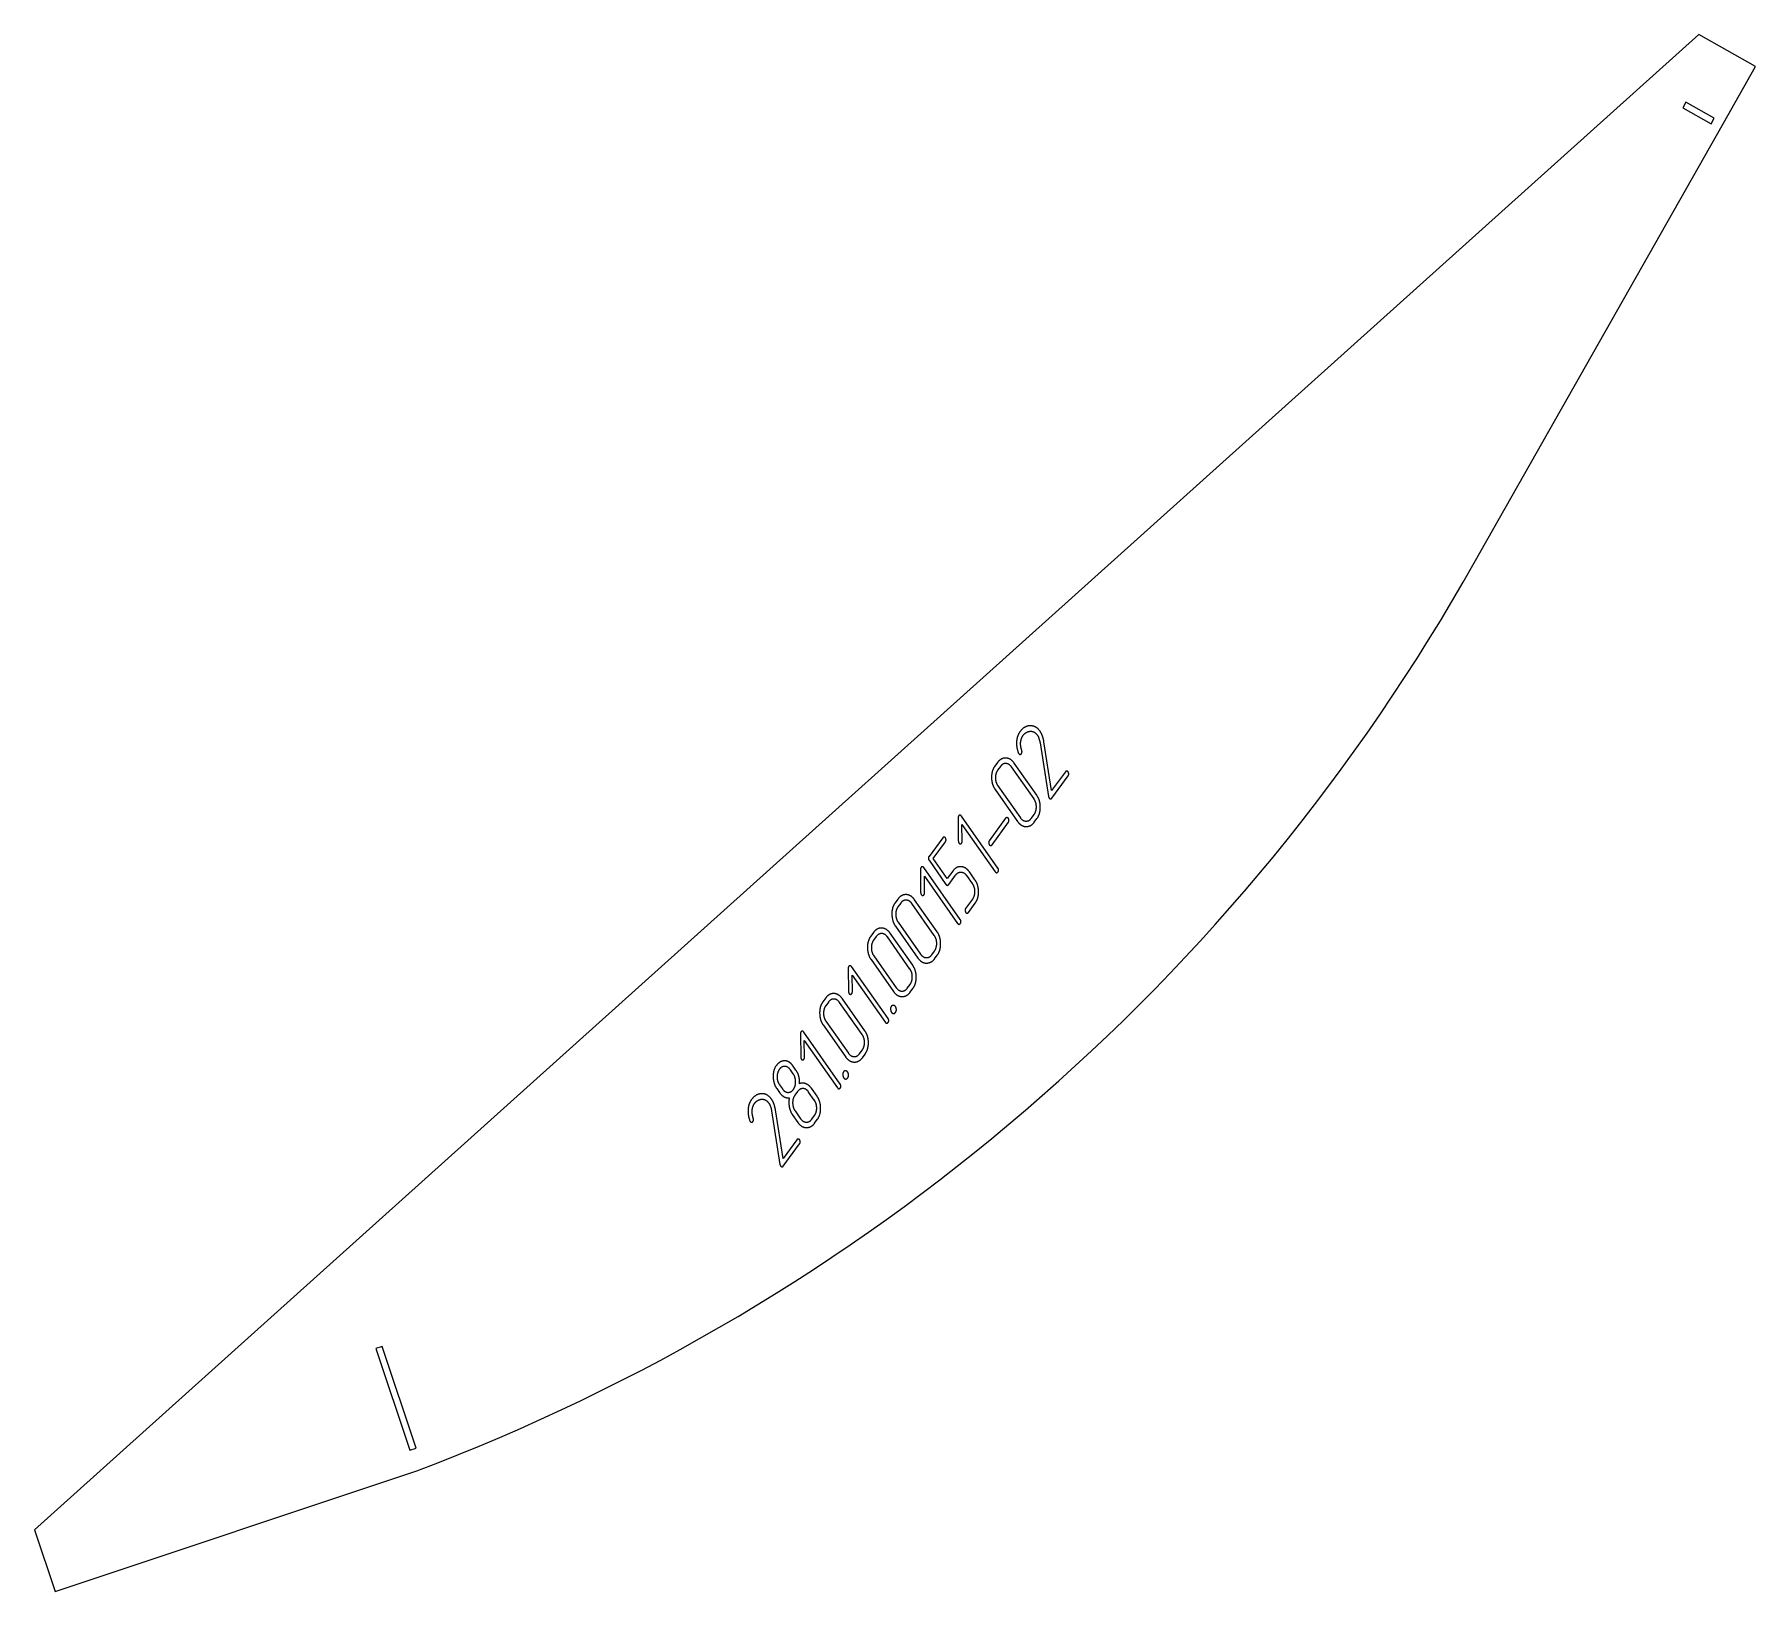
# Model space of a CAD drawing. Header units: millimetres. Extents: x 95 to 623, y 118 to 595.
import ezdxf

# ---------------------------------------------------------------- set-up
doc = ezdxf.new("R2010")
doc.units = ezdxf.units.MM
doc.linetypes.add('K5LT_BASIC', pattern=[0])
doc.layers.add('Engraving', color=7, linetype='Continuous')

msp = doc.modelspace()

# ---------------------------------------------------------------- linework, layer by layer
at = {"color": 150, "linetype": 'K5LT_BASIC', "lineweight": 25, "true_color": 0x0080ff}
for p, q in [((605.67, 595.44), (95.21, 136.81)), ((623.07, 585.57), (605.67, 595.44)), ((613.2, 568.17), (623.07, 585.57)), ((536.81, 433.39), (613.2, 568.17)), ((101.54, 117.84), (212.46, 154.9)), ((95.21, 136.81), (101.54, 117.84))]:
    msp.add_line(p, q, dxfattribs=at)
msp.add_arc((-7.93, 739.68), 624.94, 290.64989, 330.65173, dxfattribs=at)
for points in [[(378.64, 355.73), (378.47, 355.5), (378.47, 355.17)], [(379.05, 355.97), (378.8, 355.96), (378.64, 355.73)], [(379.49, 355.71), (379.3, 355.98), (379.05, 355.97)]]:
    msp.add_open_spline(points, degree=2, dxfattribs=at)
at = {"layer": 'Engraving', "color": 150, "linetype": 'K5LT_BASIC', "lineweight": 25, "true_color": 0x0080ff}
for p, q in [((601.72, 574.68), (600.73, 572.94)), ((600.73, 572.94), (609.43, 568.01)), ((610.42, 569.75), (601.72, 574.68)), ((609.43, 568.01), (610.42, 569.75)), ((396.94, 375.13), (397.07, 374.87)), ((403.3, 379.49), (403.48, 378.89)), ((403.48, 378.89), (403.64, 378.17)), ((403.64, 378.17), (406.21, 361.67)), ((407.16, 363.5), (404.82, 378.45)), ((390.59, 372.14), (389.76, 370.99)), ((391.46, 370.91), (390.62, 369.76)), ((401.77, 360.94), (394.87, 370.76)), ((402.61, 362.09), (395.71, 371.91)), ((390.67, 365.01), (397.58, 355.19)), ((411.38, 369.29), (407.16, 363.5)), ((407.24, 361.19), (412.24, 368.06)), ((389.83, 363.86), (396.74, 354.04)), ((378.47, 355.17), (378.56, 348.05)), ((390.71, 339.75), (379.49, 355.71)), ((393.06, 355.03), (388.03, 348.14)), ((388.89, 346.91), (393.92, 353.8)), ((400.98, 355.03), (401.82, 356.18)), ((401.84, 353.8), (402.68, 354.95)), ((373.76, 349.07), (369.57, 343.33)), ((379.68, 353.09), (389.87, 338.6)), ((379.75, 347.99), (379.68, 353.09)), ((370.85, 342.68), (374.62, 347.84)), ((366.93, 339.35), (367.01, 332.23)), ((379.17, 323.93), (367.94, 339.9)), ((369.58, 342.14), (374.77, 334.76)), ((375.18, 336.53), (370.85, 342.68)), ((376.86, 338.83), (375.18, 336.53)), ((383.67, 336.13), (381.95, 338.59)), ((368.21, 332.18), (368.14, 337.27)), ((368.14, 337.27), (378.33, 322.78)), ((375.62, 334.72), (377.72, 337.6)), ((381.11, 337.44), (382.83, 334.99)), ((360.02, 330.25), (359.19, 329.1)), ((360.89, 329.02), (360.05, 327.87)), ((371.2, 319.05), (364.3, 328.87)), ((372.04, 320.2), (365.14, 330.02)), ((382.89, 330.25), (380.79, 327.37)), ((381.66, 326.14), (383.76, 329.02)), ((360.1, 323.12), (367.01, 313.3)), ((352.54, 319.99), (351.7, 318.84)), ((353.4, 318.76), (352.57, 317.61)), ((363.72, 308.79), (356.81, 318.61)), ((364.56, 309.94), (357.65, 319.76)), ((359.26, 321.97), (366.17, 312.15)), ((351.78, 311.71), (358.68, 301.89)), ((352.62, 312.86), (359.52, 303.04)), ((370.41, 313.14), (371.25, 314.29)), ((371.27, 311.91), (372.11, 313.06)), ((344.78, 309), (344.87, 301.88)), ((357.02, 293.58), (345.8, 309.55)), ((346.06, 301.83), (346, 306.92)), ((346, 306.92), (356.18, 292.43)), ((362.92, 302.88), (363.76, 304.03)), ((363.79, 301.65), (364.63, 302.8)), ((337.88, 299.9), (337.04, 298.75)), ((338.74, 298.67), (337.9, 297.52)), ((349.06, 288.7), (342.15, 298.52)), ((349.9, 289.85), (342.99, 299.67)), ((337.12, 291.62), (344.02, 281.8)), ((337.96, 292.77), (344.86, 282.95)), ((330.12, 288.91), (330.21, 281.79)), ((342.36, 273.49), (331.14, 289.46)), ((331.4, 281.74), (331.33, 286.83)), ((331.33, 286.83), (341.52, 272.34)), ((327.31, 279.72), (326.72, 280.2)), ((348.26, 282.79), (349.1, 283.94)), ((349.13, 281.56), (349.96, 282.71)), ((322.31, 278.44), (321.99, 277.65)), ((322.53, 278.87), (322.31, 278.44)), ((322.79, 279.23), (322.53, 278.87)), ((327.94, 276.6), (327.06, 277.86)), ((327.63, 279.39), (327.31, 279.72)), ((327.89, 279.01), (327.63, 279.39)), ((328.77, 277.76), (327.89, 279.01)), ((322.86, 272.13), (323.74, 270.87)), ((323.71, 273.27), (324.59, 272.01)), ((329.26, 271.21), (328.43, 270.06)), ((334.39, 268.6), (332.66, 271.05)), ((335.23, 269.75), (333.5, 272.2)), ((320.95, 266.64), (321.13, 266.04)), ((321.13, 266.04), (321.29, 265.32)), ((321.29, 265.32), (323.86, 248.82)), ((324.81, 250.65), (322.47, 265.6)), ((327.64, 264.16), (329.36, 261.71)), ((328.48, 265.31), (330.2, 262.86)), ((314.6, 262.28), (314.73, 262.02)), ((333.6, 262.7), (334.44, 263.85)), ((334.47, 261.47), (335.3, 262.62)), ((329.03, 256.44), (324.81, 250.65)), ((324.89, 248.34), (329.9, 255.21)), ((201.82, 193.05), (199.93, 192.42)), ((199.93, 192.42), (210.35, 161.22)), ((212.25, 161.85), (201.82, 193.05)), ((210.35, 161.22), (212.25, 161.85))]:
    msp.add_line(p, q, dxfattribs=at)
for points in [[(397.52, 381.65), (396.65, 380.46), (396.46, 378.88)], [(400.51, 383.39), (398.72, 383.29), (397.52, 381.65)], [(397.7, 378.51), (397.87, 379.66), (398.44, 380.46)], [(398.44, 380.46), (398.86, 381.03), (399.44, 381.35)], [(399.44, 381.35), (400.02, 381.68), (400.6, 381.7)], [(403.62, 381.72), (402.39, 383.48), (400.51, 383.39)], [(400.6, 381.7), (401.89, 381.78), (402.76, 380.54)], [(402.76, 380.54), (403.09, 380.07), (403.3, 379.49)], [(404.33, 380.37), (404.05, 381.12), (403.62, 381.72)], [(404.82, 378.45), (404.61, 379.62), (404.33, 380.37)], [(396.46, 378.88), (396.24, 377.11), (396.94, 375.13)], [(397.07, 374.87), (397.26, 374.6), (397.51, 374.61)], [(397.51, 374.61), (397.76, 374.63), (397.93, 374.87)], [(398.03, 375.79), (397.53, 377.35), (397.7, 378.51)], [(397.93, 374.87), (398.05, 375.1), (398.09, 375.3)], [(398.09, 375.3), (398.11, 375.52), (398.03, 375.79)], [(389.76, 370.99), (388.7, 369.55), (388.75, 367.44)], [(390.62, 369.76), (389.93, 368.81), (389.94, 367.42)], [(393.13, 373.5), (391.62, 373.55), (390.59, 372.14)], [(393.16, 371.82), (392.15, 371.86), (391.46, 370.91)], [(395.71, 371.91), (394.63, 373.45), (393.13, 373.5)], [(394.87, 370.76), (394.16, 371.77), (393.16, 371.82)], [(388.75, 367.44), (388.8, 365.34), (389.83, 363.86)], [(389.94, 367.42), (389.96, 366.03), (390.67, 365.01)], [(411.8, 369.48), (411.53, 369.49), (411.38, 369.29)], [(412.23, 369.25), (412.08, 369.47), (411.8, 369.48)], [(412.42, 368.68), (412.39, 369.02), (412.23, 369.25)], [(412.24, 368.06), (412.45, 368.33), (412.42, 368.68)], [(402.5, 358.5), (402.51, 359.89), (401.77, 360.94)], [(403.7, 358.48), (403.67, 360.58), (402.61, 362.09)], [(406.21, 361.67), (406.24, 361.46), (406.36, 361.29)], [(406.36, 361.29), (406.54, 361.03), (406.8, 360.99)], [(406.8, 360.99), (407.08, 360.99), (407.24, 361.19)], [(393.48, 355.22), (393.21, 355.23), (393.06, 355.03)], [(393.91, 354.99), (393.75, 355.21), (393.48, 355.22)], [(394.09, 354.42), (394.06, 354.77), (393.91, 354.99)], [(393.92, 353.8), (394.12, 354.07), (394.09, 354.42)], [(396.74, 354.04), (397.83, 352.49), (399.35, 352.49)], [(397.58, 355.19), (398.28, 354.2), (399.3, 354.16)], [(399.3, 354.16), (400.32, 354.13), (400.98, 355.03)], [(399.35, 352.49), (400.88, 352.48), (401.84, 353.8)], [(401.82, 356.18), (402.49, 357.11), (402.5, 358.5)], [(402.68, 354.95), (403.73, 356.39), (403.7, 358.48)], [(374.18, 349.26), (373.91, 349.27), (373.76, 349.07)], [(374.61, 349.03), (374.45, 349.25), (374.18, 349.26)], [(374.79, 348.46), (374.76, 348.81), (374.61, 349.03)], [(374.62, 347.84), (374.82, 348.11), (374.79, 348.46)], [(369.57, 343.33), (369.15, 342.76), (369.58, 342.14)], [(378.56, 348.05), (378.65, 347.56), (378.72, 347.46)], [(378.72, 347.46), (378.9, 347.2), (379.16, 347.19)], [(379.16, 347.19), (379.42, 347.18), (379.59, 347.42)], [(379.59, 347.42), (379.75, 347.64), (379.75, 347.99)], [(388.03, 348.14), (387.82, 347.85), (387.88, 347.47)], [(387.88, 347.47), (387.95, 347.09), (388.04, 346.95)], [(388.04, 346.95), (388.22, 346.71), (388.46, 346.66)], [(388.46, 346.66), (388.7, 346.65), (388.89, 346.91)], [(367.09, 339.91), (366.93, 339.68), (366.93, 339.35)], [(367.51, 340.15), (367.26, 340.14), (367.09, 339.91)], [(367.94, 339.9), (367.75, 340.17), (367.51, 340.15)], [(379.39, 340.17), (377.89, 340.24), (376.86, 338.83)], [(377.72, 337.6), (378.42, 338.55), (379.4, 338.51)], [(381.95, 338.59), (380.88, 340.1), (379.39, 340.17)], [(379.4, 338.51), (380.39, 338.46), (381.11, 337.44)], [(389.87, 338.6), (390.1, 338.28), (390.32, 338.31)], [(390.32, 338.31), (390.65, 338.46), (390.72, 338.56)], [(390.92, 339.12), (390.92, 339.45), (390.71, 339.75)], [(390.72, 338.56), (390.91, 338.81), (390.92, 339.12)], [(374.77, 334.76), (375.2, 334.15), (375.62, 334.72)], [(382.83, 334.99), (383.56, 333.95), (383.57, 332.58)], [(383.57, 332.58), (383.59, 331.2), (382.89, 330.25)], [(384.76, 332.53), (384.73, 334.62), (383.67, 336.13)], [(359.19, 329.1), (358.13, 327.65), (358.18, 325.55)], [(360.05, 327.87), (359.36, 326.92), (359.37, 325.53)], [(362.56, 331.61), (361.06, 331.66), (360.02, 330.25)], [(362.59, 329.92), (361.58, 329.97), (360.89, 329.02)], [(365.14, 330.02), (364.06, 331.56), (362.56, 331.61)], [(364.3, 328.87), (363.59, 329.88), (362.59, 329.92)], [(367.01, 332.23), (367.11, 331.74), (367.18, 331.64)], [(367.18, 331.64), (367.36, 331.38), (367.62, 331.37)], [(367.62, 331.37), (367.87, 331.36), (368.05, 331.6)], [(368.05, 331.6), (368.21, 331.82), (368.21, 332.18)], [(380.79, 327.37), (380.58, 327.08), (380.65, 326.7)], [(383.76, 329.02), (384.79, 330.43), (384.76, 332.53)], [(358.18, 325.55), (358.23, 323.45), (359.26, 321.97)], [(359.37, 325.53), (359.39, 324.14), (360.1, 323.12)], [(378.33, 322.78), (378.55, 322.46), (378.78, 322.49)], [(378.78, 322.49), (379.11, 322.64), (379.18, 322.74)], [(379.38, 323.31), (379.38, 323.64), (379.17, 323.93)], [(379.18, 322.74), (379.37, 323), (379.38, 323.31)], [(380.65, 326.7), (380.71, 326.31), (380.8, 326.18)], [(380.8, 326.18), (380.98, 325.93), (381.22, 325.89)], [(381.22, 325.89), (381.46, 325.87), (381.66, 326.14)], [(351.7, 318.84), (350.64, 317.4), (350.69, 315.29)], [(352.57, 317.61), (351.87, 316.66), (351.89, 315.27)], [(355.07, 321.35), (353.57, 321.4), (352.54, 319.99)], [(355.1, 319.67), (354.1, 319.71), (353.4, 318.76)], [(357.65, 319.76), (356.57, 321.3), (355.07, 321.35)], [(356.81, 318.61), (356.1, 319.62), (355.1, 319.67)], [(371.94, 316.61), (371.95, 317.99), (371.2, 319.05)], [(373.13, 316.59), (373.11, 318.69), (372.04, 320.2)], [(350.69, 315.29), (350.74, 313.19), (351.78, 311.71)], [(351.89, 315.27), (351.9, 313.88), (352.62, 312.86)], [(366.17, 312.15), (367.26, 310.6), (368.78, 310.6)], [(367.01, 313.3), (367.71, 312.31), (368.73, 312.27)], [(368.73, 312.27), (369.75, 312.23), (370.41, 313.14)], [(368.78, 310.6), (370.31, 310.59), (371.27, 311.91)], [(371.25, 314.29), (371.92, 315.22), (371.94, 316.61)], [(372.11, 313.06), (373.16, 314.49), (373.13, 316.59)], [(344.95, 309.56), (344.78, 309.33), (344.78, 309)], [(345.36, 309.81), (345.11, 309.79), (344.95, 309.56)], [(345.8, 309.55), (345.61, 309.82), (345.36, 309.81)], [(364.45, 306.35), (364.46, 307.74), (363.72, 308.79)], [(363.76, 304.03), (364.44, 304.96), (364.45, 306.35)], [(365.65, 306.33), (365.62, 308.43), (364.56, 309.94)], [(364.63, 302.8), (365.67, 304.24), (365.65, 306.33)], [(340.41, 301.26), (338.91, 301.31), (337.88, 299.9)], [(342.99, 299.67), (341.91, 301.21), (340.41, 301.26)], [(344.87, 301.88), (344.97, 301.39), (345.04, 301.29)], [(345.04, 301.29), (345.22, 301.04), (345.47, 301.02)], [(345.47, 301.02), (345.73, 301.01), (345.9, 301.25)], [(345.9, 301.25), (346.06, 301.47), (346.06, 301.83)], [(358.68, 301.89), (359.77, 300.34), (361.3, 300.34)], [(359.52, 303.04), (360.22, 302.05), (361.24, 302.01)], [(361.24, 302.01), (362.26, 301.98), (362.92, 302.88)], [(361.3, 300.34), (362.82, 300.33), (363.79, 301.65)], [(337.04, 298.75), (335.98, 297.31), (336.03, 295.2)], [(337.9, 297.52), (337.21, 296.57), (337.22, 295.18)], [(340.44, 299.58), (339.44, 299.62), (338.74, 298.67)], [(342.15, 298.52), (341.44, 299.53), (340.44, 299.58)], [(358.01, 297.35), (357.7, 296.92), (357.79, 296.35)], [(357.79, 296.35), (357.88, 295.77), (358.03, 295.56)], [(358.64, 297.64), (358.23, 297.66), (358.01, 297.35)], [(359.28, 297.29), (359.05, 297.62), (358.64, 297.64)], [(359.56, 296.44), (359.52, 296.95), (359.28, 297.29)], [(359.3, 295.5), (359.6, 295.92), (359.56, 296.44)], [(336.03, 295.2), (336.08, 293.1), (337.12, 291.62)], [(337.22, 295.18), (337.24, 293.79), (337.96, 292.77)], [(356.18, 292.43), (356.41, 292.11), (356.64, 292.14)], [(356.64, 292.14), (356.96, 292.29), (357.03, 292.39)], [(357.23, 292.96), (357.23, 293.29), (357.02, 293.58)], [(357.03, 292.39), (357.22, 292.65), (357.23, 292.96)], [(358.03, 295.56), (358.28, 295.2), (358.66, 295.13)], [(358.66, 295.13), (359.01, 295.1), (359.3, 295.5)], [(330.29, 289.47), (330.12, 289.24), (330.12, 288.91)], [(330.7, 289.71), (330.45, 289.7), (330.29, 289.47)], [(331.14, 289.46), (330.95, 289.73), (330.7, 289.71)], [(349.79, 286.26), (349.8, 287.65), (349.06, 288.7)], [(349.1, 283.94), (349.78, 284.87), (349.79, 286.26)], [(350.99, 286.24), (350.96, 288.34), (349.9, 289.85)], [(349.96, 282.71), (351.01, 284.15), (350.99, 286.24)], [(325.34, 280.62), (323.83, 280.65), (322.79, 279.23)], [(326.72, 280.2), (326.07, 280.61), (325.34, 280.62)], [(330.21, 281.79), (330.31, 281.3), (330.37, 281.2)], [(330.37, 281.2), (330.56, 280.94), (330.81, 280.93)], [(330.81, 280.93), (331.07, 280.92), (331.24, 281.16)], [(331.24, 281.16), (331.4, 281.38), (331.4, 281.74)], [(344.02, 281.8), (345.11, 280.25), (346.64, 280.25)], [(344.86, 282.95), (345.56, 281.96), (346.58, 281.92)], [(346.58, 281.92), (347.6, 281.89), (348.26, 282.79)], [(346.64, 280.25), (348.16, 280.24), (349.13, 281.56)], [(321.99, 277.65), (321.75, 276.78), (321.76, 275.73)], [(321.76, 275.73), (321.86, 273.55), (322.86, 272.13)], [(323.67, 278.02), (322.98, 277.06), (322.98, 275.68)], [(322.98, 275.68), (322.98, 274.3), (323.71, 273.27)], [(325.35, 278.92), (324.37, 278.97), (323.67, 278.02)], [(327.06, 277.86), (326.34, 278.88), (325.35, 278.92)], [(328.66, 274.17), (328.67, 275.56), (327.94, 276.6)], [(329.66, 275.85), (329.4, 276.86), (328.77, 277.76)], [(329.86, 273.62), (329.92, 274.84), (329.66, 275.85)], [(343.35, 277.26), (343.04, 276.83), (343.13, 276.26)], [(343.13, 276.26), (343.22, 275.68), (343.36, 275.47)], [(343.98, 277.55), (343.57, 277.57), (343.35, 277.26)], [(343.36, 275.47), (343.62, 275.11), (344, 275.04)], [(344.62, 277.2), (344.39, 277.53), (343.98, 277.55)], [(344, 275.04), (344.35, 275.01), (344.64, 275.41)], [(344.9, 276.35), (344.85, 276.86), (344.62, 277.2)], [(344.64, 275.41), (344.94, 275.83), (344.9, 276.35)], [(318.16, 270.54), (316.37, 270.45), (315.17, 268.8)], [(321.27, 268.87), (320.04, 270.63), (318.16, 270.54)], [(323.74, 270.87), (324.36, 270), (325.13, 269.6)], [(324.59, 272.01), (325.3, 270.99), (326.29, 270.95)], [(325.13, 269.6), (325.9, 269.21), (326.69, 269.28)], [(326.29, 270.95), (327.28, 270.9), (327.97, 271.85)], [(326.69, 269.28), (326.47, 267.79), (326.72, 266.45)], [(328.43, 270.06), (327.73, 269.11), (327.75, 267.72)], [(327.97, 271.85), (328.65, 272.78), (328.66, 274.17)], [(330.96, 272.13), (329.97, 272.18), (329.26, 271.21)], [(331.74, 273.62), (330.71, 274), (329.86, 273.62)], [(332.66, 271.05), (331.95, 272.07), (330.96, 272.13)], [(333.5, 272.2), (332.77, 273.23), (331.74, 273.62)], [(336.33, 266.13), (336.31, 268.21), (335.23, 269.75)], [(341.52, 272.34), (341.75, 272.02), (341.98, 272.05)], [(341.98, 272.05), (342.3, 272.2), (342.37, 272.3)], [(342.57, 272.87), (342.57, 273.2), (342.36, 273.49)], [(342.37, 272.3), (342.56, 272.56), (342.57, 272.87)], [(314.11, 266.03), (313.9, 264.26), (314.6, 262.28)], [(315.17, 268.8), (314.3, 267.61), (314.11, 266.03)], [(315.68, 262.94), (315.18, 264.51), (315.35, 265.66)], [(315.35, 265.66), (315.52, 266.82), (316.09, 267.61)], [(316.09, 267.61), (316.51, 268.18), (317.09, 268.5)], [(317.09, 268.5), (317.67, 268.83), (318.25, 268.85)], [(318.25, 268.85), (319.54, 268.93), (320.41, 267.69)], [(320.41, 267.69), (320.74, 267.22), (320.95, 266.64)], [(321.98, 267.52), (321.7, 268.27), (321.27, 268.87)], [(322.47, 265.6), (322.26, 266.78), (321.98, 267.52)], [(326.72, 266.45), (326.97, 265.11), (327.64, 264.16)], [(327.75, 267.72), (327.76, 266.33), (328.48, 265.31)], [(335.13, 266.19), (335.11, 267.57), (334.39, 268.6)], [(334.44, 263.85), (335.14, 264.81), (335.13, 266.19)], [(335.3, 262.62), (336.35, 264.05), (336.33, 266.13)], [(314.73, 262.02), (314.92, 261.75), (315.16, 261.77)], [(315.16, 261.77), (315.41, 261.78), (315.58, 262.02)], [(315.58, 262.02), (315.7, 262.25), (315.74, 262.45)], [(315.74, 262.45), (315.76, 262.67), (315.68, 262.94)], [(329.36, 261.71), (330.45, 260.16), (331.98, 260.16)], [(330.2, 262.86), (330.9, 261.87), (331.92, 261.83)], [(331.92, 261.83), (332.94, 261.79), (333.6, 262.7)], [(331.98, 260.16), (333.5, 260.15), (334.47, 261.47)], [(329.45, 256.63), (329.18, 256.65), (329.03, 256.44)], [(329.88, 256.4), (329.73, 256.62), (329.45, 256.63)], [(330.07, 255.83), (330.04, 256.18), (329.88, 256.4)], [(329.9, 255.21), (330.1, 255.48), (330.07, 255.83)], [(323.86, 248.82), (323.89, 248.62), (324.01, 248.44)], [(324.01, 248.44), (324.19, 248.19), (324.46, 248.14)], [(324.46, 248.14), (324.74, 248.14), (324.89, 248.34)]]:
    msp.add_open_spline(points, degree=2, dxfattribs=at)

doc.saveas('drawing.dxf')
